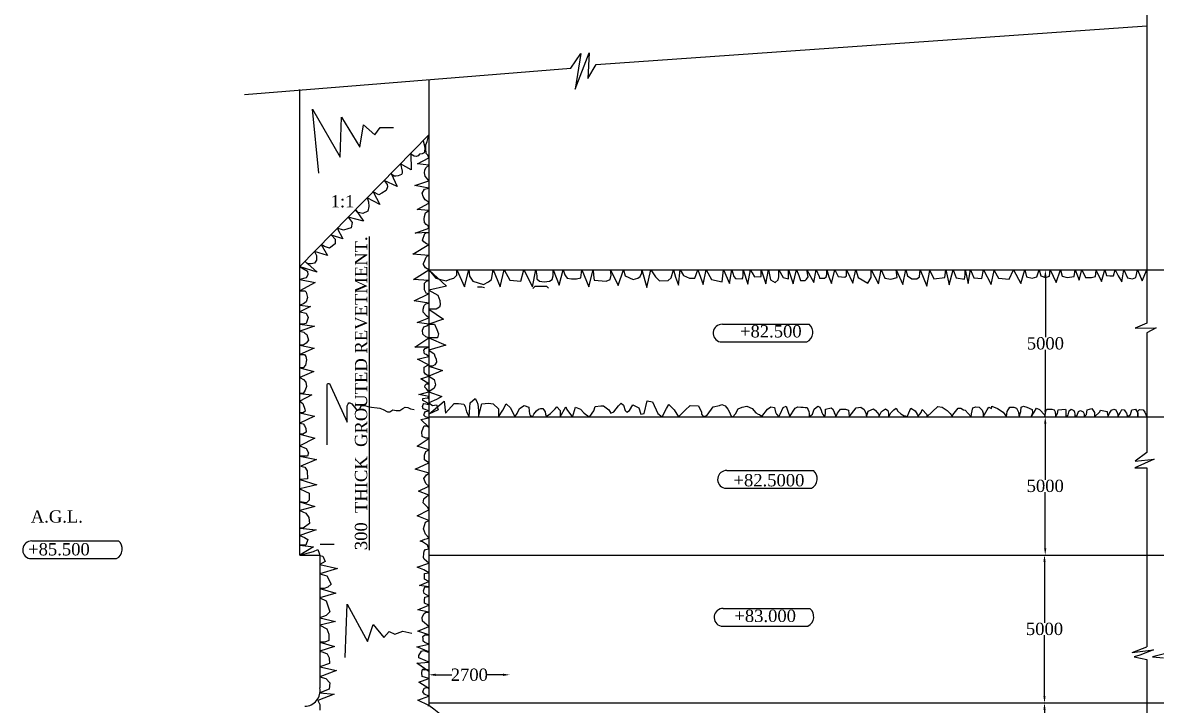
# Model space of a CAD drawing. Header units: millimetres. Extents: x 71701 to 922021, y 11212 to 550189.
# Drawn here: x 185957 to 372996, y 228333 to 341026 of the extents above; entities that cross this region are included whole.
import ezdxf

# ---------------------------------------------------------------- set-up
doc = ezdxf.new("R2010")
doc.units = ezdxf.units.MM
doc.header["$MEASUREMENT"] = 0
doc.header["$PDMODE"] = 66
doc.header["$PDSIZE"] = 170
for name, color, linetype in [('DIM', 5, 'Continuous'), ('DWG. LINE', 1, 'Continuous'), ('HATCH', 2, 'Continuous'), ('TEXT', 7, 'Continuous')]:
    doc.layers.add(name, color=color, linetype=linetype)
doc.styles.get("Standard").update_dxf_attribs({"font": 'TIMES.TTF', "height": 2030})
doc.dimstyles.get("Standard").update_dxf_attribs({"dimtxt": 2030, "dimasz": 1100, "dimexe": 0.18, "dimexo": 0.0625, "dimgap": 0.09, "dimtad": 0, "dimtih": 1, "dimtoh": 1, "dimdec": 1, "dimzin": 0, "dimdsep": 46, "dimtxsty": 'Standard', "dimcen": 0.09, "dimse1": 1, "dimse2": 1, "dimclrd": 5, "dimclre": 5, "dimclrt": 4, "dimadec": 0, "dimazin": 0, "dimtfac": 1, "dimtdec": 1, "dimtofl": 0, "dimtmove": 0, "dimatfit": 3, "dimfxl": 1, "dimtolj": 1, "dimtzin": 0, "dimarcsym": 0})

# ---------------------------------------------------------------- blocks, each defined once
blk = doc.blocks.new('*D11')
at = {"layer": 'Defpoints', "color": 0}
for p in [(354692, 300197), (354692, 275954), (354692, 275954)]:
    blk.add_point(p, dxfattribs=at)
at = {"layer": 'DIM', "color": 5, "lineweight": -2}
for p, q in [((354692, 299097), (354692, 289108)), ((354692, 277054), (354692, 287043))]:
    blk.add_line(p, q, dxfattribs=at)
at = {"layer": 'DIM', "color": 5}
for points in [[(354509, 299097), (354876, 299097), (354692, 300197)], [(354509, 277054), (354876, 277054), (354692, 275954)]]:
    blk.add_solid(points, dxfattribs=at)
at = {"layer": 'DIM', "color": 4, "insert": (354692, 288075), "char_height": 2030, "attachment_point": 5}
blk.add_mtext('\\A1;5000', dxfattribs=at)
blk = doc.blocks.new('*D12')
at = {"layer": 'Defpoints', "color": 0}
for p in [(354692, 275954), (354668, 253141), (354692, 253141)]:
    blk.add_point(p, dxfattribs=at)
at = {"layer": 'DIM', "color": 5, "lineweight": -2}
for p, q in [((354668, 274854), (354668, 265580)), ((354668, 254241), (354668, 263515))]:
    blk.add_line(p, q, dxfattribs=at)
at = {"layer": 'DIM', "color": 5}
for points in [[(354485, 274854), (354851, 274854), (354668, 275954)], [(354485, 254241), (354851, 254241), (354668, 253141)]]:
    blk.add_solid(points, dxfattribs=at)
at = {"layer": 'DIM', "color": 4, "insert": (354668, 264548), "char_height": 2030, "attachment_point": 5}
blk.add_mtext('\\A1;5000', dxfattribs=at)
blk = doc.blocks.new('*D13')
at = {"layer": 'Defpoints', "color": 0}
for p in [(354668, 253141), (354546, 228733), (354668, 228733)]:
    blk.add_point(p, dxfattribs=at)
at = {"layer": 'DIM', "color": 5, "lineweight": -2}
for p, q in [((354546, 252041), (354546, 241970)), ((354546, 229833), (354546, 239905))]:
    blk.add_line(p, q, dxfattribs=at)
at = {"layer": 'DIM', "color": 5}
for points in [[(354363, 252041), (354730, 252041), (354546, 253141)], [(354363, 229833), (354730, 229833), (354546, 228733)]]:
    blk.add_solid(points, dxfattribs=at)
at = {"layer": 'DIM', "color": 4, "insert": (354546, 240937), "char_height": 2030, "attachment_point": 5}
blk.add_mtext('\\A1;5000', dxfattribs=at)
blk = doc.blocks.new('*D14')
at = {"layer": 'Defpoints', "color": 0}
for p in [(354546, 228733), (354546, 199859), (354546, 199859)]:
    blk.add_point(p, dxfattribs=at)
at = {"layer": 'DIM', "color": 5, "lineweight": -2}
for p, q in [((354546, 227633), (354546, 215329)), ((354546, 200959), (354546, 213264))]:
    blk.add_line(p, q, dxfattribs=at)
at = {"layer": 'DIM', "color": 5}
for points in [[(354363, 227633), (354730, 227633), (354546, 228733)], [(354363, 200959), (354730, 200959), (354546, 199859)]]:
    blk.add_solid(points, dxfattribs=at)
at = {"layer": 'DIM', "color": 4, "insert": (354546, 214296), "char_height": 2030, "attachment_point": 5}
blk.add_mtext('\\A1;6000', dxfattribs=at)
blk = doc.blocks.new('*D30')
at = {"layer": 'Defpoints', "color": 0}
for p in [(252971, 233374), (266331, 233374), (266331, 233374)]:
    blk.add_point(p, dxfattribs=at)
at = {"layer": 'DIM', "color": 5, "lineweight": -2}
for p, q in [((254071, 233374), (256739, 233374)), ((265231, 233374), (262563, 233374))]:
    blk.add_line(p, q, dxfattribs=at)
at = {"layer": 'DIM', "color": 5}
for points in [[(254071, 233557), (254071, 233191), (252971, 233374)], [(265231, 233557), (265231, 233191), (266331, 233374)]]:
    blk.add_solid(points, dxfattribs=at)
at = {"layer": 'DIM', "color": 4, "insert": (259651, 233374), "char_height": 2030, "attachment_point": 5}
blk.add_mtext('\\A1;2700', dxfattribs=at)

msp = doc.modelspace()

# ---------------------------------------------------------------- linework, layer by layer
at = {"layer": 'DWG. LINE'}
for p, q in [((371425.46, 429406.94), (371425.46, 291431.28)), ((280550.07, 334104.14), (371425.46, 340524.51)), ((276387.27, 333523.08), (278066.55, 335951.26)), ((277122.74, 330071.07), (279432.23, 336062.97)), ((278066.55, 335951.26), (277122.74, 330071.07)), ((279432.23, 336062.97), (279212.32, 331815.79)), ((222565.05, 329161.51), (276387.27, 333523.08)), ((279212.32, 331815.79), (280550.07, 334104.14)), ((252971.17, 331625.52), (252971.17, 228332.61)), ((231658.87, 253141.4), (231658.87, 329969.46)), ((231658.87, 300789.78), (252971.17, 322484.55)), ((252971.17, 300196.64), (653519.83, 300196.64)), ((371425.46, 291431.28), (369510.65, 290622.03)), ((369510.65, 290622.03), (372947.3, 290671.08)), ((372947.3, 290671.08), (371425.46, 289808.82)), ((371425.46, 289808.82), (371425.46, 270075.4)), ((371425.46, 270075.4), (369503.16, 268631.01)), ((372617.29, 268992.11), (369447.55, 267547.72)), ((369447.55, 267547.72), (371425.46, 267547.72)), ((369503.16, 268631.01), (372617.29, 268992.11)), ((371425.46, 267547.72), (371425.46, 238874.2)), ((235029.75, 254952.62), (237374.53, 254952.62)), ((231658.87, 253141.4), (235008.59, 253141.4)), ((235008.59, 253141.4), (235008.59, 231198.05)), ((252971.17, 253141.4), (562622.42, 253141.4)), ((368984.31, 237075.36), (371425.46, 237972.11)), ((371425.46, 238874.2), (371425.46, 237972.11)), ((368984.31, 237075.36), (372545.61, 237475.1)), ((370272.85, 236622.82), (369337.29, 236348.92)), ((369337.29, 236348.92), (371425.46, 235916.11)), ((372545.61, 237475.1), (370272.85, 236622.82)), ((371425.46, 235916.11), (371425.46, 194013.18)), ((376264.49, 237355.17), (372362.13, 236350.68)), ((372362.13, 236350.68), (374186.15, 236195.92)), ((252971.17, 228733.48), (568673.27, 228733.48))]:
    msp.add_line(p, q, dxfattribs=at)
msp.add_lwpolyline([(252971.17, 275953.96), (653519.83, 275953.96)], dxfattribs=at)
for centre, radius, start, end in [((232447.33, 230776.44), 2595.73, 271.3180916, 9.347861), ((233583.46, 201509.9), 33095.93, 357.1407967, 54.1402468)]:
    msp.add_arc(centre, radius, start, end, dxfattribs=at)
at = {"layer": 'HATCH'}
for p, q in [((234808.44, 316193.33), (233763.42, 326721.49)), ((233763.42, 326721.49), (238335.37, 318847.12)), ((238335.37, 318847.12), (238553.08, 325416.34)), ((238553.08, 325416.34), (241557.51, 320456.8)), ((241557.51, 320456.8), (242167.1, 324154.7)), ((242167.1, 324154.7), (244082.96, 322501.52)), ((244082.96, 322501.52), (244953.81, 323719.66)), ((244953.81, 323719.66), (247130.93, 323719.66)), ((252680.69, 321427.72), (252971.17, 322484.55)), ((252012.24, 321508.42), (252264.2, 320717.25)), ((252284.51, 320159.02), (252172.77, 319539.89)), ((252264.2, 320717.25), (252284.51, 320159.02)), ((252477.52, 320331.56), (252487.68, 320869.49)), ((252538.47, 319438.39), (252477.52, 320331.56)), ((252487.68, 320869.49), (252680.69, 321427.72)), ((250272.1, 319140.43), (249973.83, 319433.43)), ((249973.83, 319433.43), (250027.97, 316742.87)), ((250556.53, 319008.48), (250272.1, 319140.43)), ((250871.44, 318937.44), (250556.53, 319008.48)), ((251186.35, 319038.93), (250871.44, 318937.44)), ((251083.5, 317727.47), (252971.17, 318722.13)), ((251410.89, 319316.6), (251186.35, 319038.93)), ((251888.34, 319357.2), (251410.89, 319316.6)), ((252172.77, 319539.89), (251888.34, 319357.2)), ((252812.75, 319133.9), (252538.47, 319438.39)), ((252971.17, 318722.13), (252812.75, 319133.9)), ((247050.44, 315825.84), (246734.62, 316136.09)), ((246734.62, 316136.09), (247720.47, 314005.24)), ((250027.97, 316742.87), (248314.48, 317744.3)), ((248314.48, 317744.3), (248574.2, 316526.17)), ((248574.2, 316160.78), (248431.99, 315947.64)), ((248574.2, 316526.17), (248574.2, 316160.78)), ((252971.17, 317479.63), (251083.5, 317727.47)), ((252231.42, 316210.92), (252312.69, 316667.65)), ((252343.16, 315662.84), (252231.42, 316210.92)), ((252312.69, 316667.65), (252485.38, 317053.34)), ((252485.38, 317053.34), (252971.17, 317479.63)), ((247720.47, 314005.24), (245592.71, 314973.68)), ((245592.71, 314973.68), (246107.61, 314328.86)), ((246107.61, 314328.86), (246172.56, 313923.28)), ((247253.61, 315673.6), (247050.44, 315825.84)), ((247538.04, 315683.75), (247253.61, 315673.6)), ((247893.59, 315734.49), (247538.04, 315683.75)), ((248431.99, 315947.64), (247893.59, 315734.49)), ((250677.75, 314167.56), (252971.17, 314898.34)), ((252617.44, 315338.05), (252343.16, 315662.84)), ((252971.17, 314898.34), (252617.44, 315338.05)), ((244694.98, 312625.43), (243759.1, 313107.17)), ((243759.1, 313107.17), (244857.35, 311003.12)), ((245230.8, 312868.78), (244694.98, 312625.43)), ((245912.76, 313323.03), (245230.8, 312868.78)), ((246172.56, 313923.28), (245912.76, 313323.03)), ((252971.17, 313707.07), (250677.75, 314167.56)), ((251847.1, 312874.8), (252263.6, 313514.23)), ((252019.8, 312347.02), (251847.1, 312874.8)), ((252263.6, 313514.23), (252971.17, 313707.07)), ((244857.35, 311003.12), (242801.33, 312132.2)), ((242801.33, 312132.2), (242989.25, 311453.33)), ((243054.2, 310674.62), (242908.06, 309895.91)), ((242989.25, 311453.33), (243054.2, 310674.62)), ((251044.66, 310191.33), (252971.17, 311250.86)), ((252375.34, 311768.49), (252019.8, 312347.02)), ((252850.88, 311469.57), (252375.34, 311768.49)), ((252971.17, 311250.86), (252850.88, 311469.57)), ((242193.63, 308241.15), (239654.87, 308929.28)), ((239654.87, 308929.28), (240308.78, 308026.65)), ((241105.74, 309766.13), (240869.04, 310165.24)), ((240869.04, 310165.24), (242193.63, 308241.15)), ((242063.73, 309539), (241105.74, 309766.13)), ((242908.06, 309895.91), (242063.73, 309539)), ((252971.17, 309998.49), (251044.66, 310191.33)), ((252212.96, 308634.17), (252243.43, 309030)), ((252253.59, 308055.64), (252212.96, 308634.17)), ((252243.43, 309030), (252426.2, 309653.4)), ((252426.2, 309653.4), (252791.91, 309886.84)), ((252791.91, 309886.84), (252971.17, 309998.49)), ((238863.67, 306793.69), (237858.79, 307100.96)), ((237858.79, 307100.96), (238795.48, 305327.72)), ((239610.58, 306988.36), (238863.67, 306793.69)), ((240130.17, 307150.6), (239610.58, 306988.36)), ((240308.78, 308026.65), (240130.17, 307150.6)), ((250709.54, 306276.87), (252971.17, 307129.44)), ((252517.71, 307720.7), (252253.59, 308055.64)), ((252843.35, 307468.51), (252517.71, 307720.7)), ((252971.17, 307129.44), (252843.35, 307468.51)), ((238795.48, 305327.72), (236895.74, 305944.2)), ((236895.74, 305944.2), (237494.98, 305290.97)), ((237494.98, 305290.97), (237494.98, 304496.04)), ((252971.17, 306378.37), (250709.54, 306276.87)), ((251928.5, 305146.16), (252334.89, 306205.82)), ((252121.51, 304831.52), (251928.5, 305146.16)), ((252334.89, 306205.82), (252558.37, 306378.37)), ((252558.37, 306378.37), (252971.17, 306378.37)), ((236244.72, 302565.48), (234087.04, 303261.52)), ((234087.04, 303261.52), (234440.98, 302579.1)), ((235757.6, 304074.24), (235228.63, 304423.6)), ((235228.63, 304423.6), (236244.72, 302565.48)), ((236553.22, 303782.22), (235757.6, 304074.24)), ((237494.98, 304496.04), (236553.22, 303782.22)), ((250332.51, 302797.63), (252971.17, 304395.09)), ((252588.8, 304527.03), (252121.51, 304831.52)), ((252971.17, 304395.09), (252588.8, 304527.03)), ((232947.16, 301200.13), (232496.7, 301642.65)), ((232496.7, 301642.65), (234537.19, 299834.63)), ((233547.93, 301232.58), (232947.16, 301200.13)), ((234116.23, 301313.7), (233547.93, 301232.58)), ((234440.98, 301800.39), (234116.23, 301313.7)), ((234440.98, 302579.1), (234440.98, 301800.39)), ((252971.17, 302574.34), (250332.51, 302797.63)), ((252090.07, 301078.23), (252100.23, 301260.92)), ((252100.23, 301260.92), (252282.93, 301742.07)), ((252282.93, 301742.07), (252536.89, 302310.45)), ((252536.89, 302310.45), (252770.53, 302523.59)), ((252770.53, 302523.59), (252971.17, 302574.34)), ((234537.19, 299834.63), (231728.16, 300694.46)), ((231728.16, 300694.46), (232962.19, 299996.86)), ((232994.66, 299412.83), (232734.87, 298877.47)), ((232962.19, 299996.86), (232994.66, 299412.83)), ((250415.41, 298624.34), (252971.17, 300196.64)), ((252404.98, 300540.29), (252090.07, 301078.23)), ((252971.17, 300196.64), (252404.98, 300540.29)), ((252971.17, 300196.64), (254141.68, 298873.84)), ((252971.17, 300196.64), (255878.9, 297537.65)), ((257090.03, 298853.93), (257568.14, 299331.63)), ((257568.14, 299331.63), (257568.14, 300196.64)), ((257568.14, 300196.64), (258843.11, 297440.74)), ((258843.11, 297440.74), (259560.27, 300196.64)), ((259560.27, 300196.64), (259659.88, 299172.4)), ((263325.39, 298634.99), (263604.29, 300196.64)), ((263604.29, 300196.64), (264739.81, 297440.74)), ((264739.81, 297440.74), (265417.13, 300196.64)), ((265417.13, 300196.64), (266345.79, 298512.59)), ((268158.63, 298353.36), (268656.66, 300196.64)), ((268656.66, 300196.64), (270051.15, 297397.96)), ((270051.15, 297397.96), (270608.95, 300196.64)), ((270608.95, 300196.64), (270808.16, 299249.04)), ((273497.53, 299249.04), (273497.53, 300196.64)), ((273497.53, 300196.64), (274473.67, 297676.62)), ((274473.67, 297676.62), (275151, 300196.64)), ((275151, 300196.64), (275429.9, 299408.27)), ((275429.9, 299408.27), (275489.66, 299249.04)), ((278019.66, 298930.57), (278198.95, 300196.64)), ((278198.95, 300196.64), (279368.03, 297398.22)), ((279368.03, 297398.22), (280085.2, 300196.64)), ((280085.2, 300196.64), (280125.04, 299328.92)), ((280125.04, 299328.92), (280244.57, 298512.85)), ((282894.1, 298632.27), (283033.55, 299348.82)), ((283033.55, 299348.82), (282933.94, 300196.64)), ((282933.94, 300196.64), (284228.82, 297637.07)), ((284228.82, 297637.07), (285085.44, 300196.64)), ((285085.44, 300196.64), (285344.42, 299209.49)), ((287854.5, 299129.87), (288113.47, 299746.9)), ((288113.47, 299746.9), (288113.47, 300196.64)), ((288113.47, 300196.64), (288930.38, 297313.84)), ((288930.38, 297313.84), (289613.95, 300196.64)), ((289613.95, 300196.64), (290350.1, 299082.57)), ((292926.62, 298907.45), (293347.28, 300196.64)), ((293347.28, 300196.64), (293662.77, 298995.01)), ((294153.54, 297681.59), (294433.98, 300196.64)), ((294433.98, 300196.64), (294959.8, 299310.23)), ((294959.8, 299310.23), (295958.86, 298854.91)), ((296835.23, 298854.91), (297343.53, 300196.64)), ((297343.53, 300196.64), (298254.95, 297804.18)), ((298254.95, 297804.18), (298710.66, 300196.64)), ((298710.66, 300196.64), (299613.67, 298607.52)), ((301366.41, 298222.25), (301611.8, 300196.64)), ((301611.8, 300196.64), (302593.33, 297959.56)), ((302593.33, 297959.56), (302961.4, 300196.64)), ((302961.4, 300196.64), (303276.9, 299132.88)), ((304766.73, 298887.71), (304836.84, 299343.03)), ((304836.84, 299343.03), (304836.84, 300196.64)), ((304836.84, 300196.64), (305590.51, 297872)), ((305590.51, 297872), (306028.7, 300196.64)), ((306028.7, 300196.64), (306309.14, 299710.79)), ((306309.14, 299710.79), (306694.74, 299062.84)), ((307798.97, 299132.88), (307798.97, 300196.64)), ((307798.97, 300196.64), (308583.35, 297924.73)), ((308583.35, 297924.73), (309004.23, 300196.64)), ((309004.23, 300196.64), (309320.81, 298579.54)), ((310724.78, 299074.63), (310724.78, 300196.64)), ((310724.78, 300196.64), (311440.52, 298964.61)), ((312321.45, 298758.32), (312321.45, 300196.64)), ((312321.45, 300196.64), (313092.25, 297891.91)), ((313092.25, 297891.91), (313629.06, 300196.64)), ((313629.06, 300196.64), (314014.46, 299267.16)), ((314014.46, 299267.16), (314303.51, 298442.01)), ((315528.54, 299088.38), (315349.6, 300196.64)), ((315349.6, 300196.64), (316478.28, 298111.95)), ((316478.28, 298111.95), (316891.21, 300196.64)), ((316891.21, 300196.64), (317352.4, 299101.92)), ((318549.9, 299046.91), (318632.48, 299431.98)), ((318632.48, 299431.98), (318632.48, 300196.64)), ((318632.48, 300196.64), (318976.59, 299088.17)), ((319417.05, 297974.22), (319940.1, 300196.64)), ((319940.1, 300196.64), (320504.44, 299115.68)), ((321853.35, 299239.45), (321853.35, 300196.64)), ((321853.35, 300196.64), (322905.41, 298017.36)), ((322905.41, 298017.36), (323442.22, 300196.64)), ((323442.22, 300196.64), (323800.09, 298980.03)), ((325974.86, 298966.28), (325974.86, 300196.64)), ((325974.86, 300196.64), (327158.59, 297921.09)), ((327158.59, 297921.09), (327612.82, 300196.64)), ((327612.82, 300196.64), (328218.45, 298856.26)), ((330241.81, 298952.52), (330049.11, 300196.64)), ((330049.11, 300196.64), (331199.05, 297810.81)), ((331199.05, 297810.81), (331653.28, 300196.64)), ((331653.28, 300196.64), (331956.09, 299227.32)), ((333938.16, 299062.29), (334034.51, 300196.64)), ((334034.51, 300196.64), (335121.89, 297549.51)), ((335121.89, 297549.51), (335644.94, 300121.23)), ((335644.94, 300121.23), (336264.34, 298718.47)), ((338108.76, 298966.02), (338260.17, 300196.64)), ((338260.17, 300196.64), (338802.35, 297756.39)), ((338802.35, 297756.39), (339476.81, 300196.64)), ((339476.81, 300196.64), (339972.33, 298925.35)), ((341348.76, 298664.06), (341472.64, 299406.69)), ((341472.64, 299406.69), (341472.64, 300196.64)), ((341472.64, 300196.64), (341958.95, 297988.31)), ((341958.95, 297988.31), (342344.36, 300196.64)), ((342344.36, 300196.64), (342894.93, 298923.48)), ((344216.31, 298813.46), (344491.6, 300196.64)), ((344491.6, 300196.64), (345730.39, 297782.02)), ((345730.39, 297782.02), (346253.43, 300106.19)), ((346253.43, 300106.19), (346947.55, 298867.8)), ((348736.92, 298675.26), (349411.37, 300196.64)), ((349411.37, 300196.64), (350636.4, 297946.38)), ((350636.4, 297946.38), (351283.32, 300196.64)), ((351283.32, 300196.64), (351599.9, 299060.33)), ((353292.92, 299087.84), (353650.79, 300196.64)), ((353650.79, 300196.64), (353953.61, 299252.87)), ((355371.34, 299170.35), (355495.22, 300196.64)), ((355495.22, 300196.64), (356493.66, 298111.98)), ((356493.66, 298111.98), (357181.88, 300196.64)), ((357181.88, 300196.64), (357443.4, 299157.17)), ((359452.99, 299143.41), (359604.4, 300196.64)), ((359604.4, 300196.64), (360292.62, 298497.05)), ((360292.62, 298497.05), (360705.55, 300196.64)), ((360705.55, 300196.64), (361290.22, 298949.13)), ((362941.94, 299114.16), (363065.82, 300131.84)), ((363065.82, 300131.84), (363960.5, 298316.52)), ((363960.5, 298316.52), (364483.55, 300196.64)), ((364483.55, 300196.64), (364758.84, 299306.7)), ((364758.84, 299306.7), (365336.94, 299210.43)), ((365956.34, 299251.69), (366231.62, 300196.64)), ((366231.62, 300196.64), (366699.61, 299224.18)), ((367291.48, 298220.25), (367649.35, 300196.64)), ((367649.35, 300196.64), (368260.83, 298909.21)), ((369637.26, 298977.97), (369885.02, 300196.64)), ((369885.02, 300196.64), (370669.59, 298427.87)), ((370669.59, 298427.87), (371425.46, 300196.64)), ((232734.87, 298877.47), (231658.87, 298601.68)), ((231658.87, 298601.68), (234227.2, 298158.74)), ((234227.2, 298158.74), (231658.87, 296763.55)), ((252971.17, 298443.37), (250415.41, 298624.34)), ((252259.92, 298007.15), (252576.45, 298377.94)), ((252259.92, 297756.32), (252259.92, 298007.15)), ((252259.92, 297429.16), (252259.92, 297756.32)), ((252259.92, 296949.32), (252259.92, 297429.16)), ((252576.45, 298377.94), (252971.17, 298443.37)), ((255878.9, 297537.65), (252971.17, 296846.27)), ((254141.68, 298873.84), (255834.99, 298416.04)), ((255834.99, 298416.04), (256512.31, 298674.8)), ((256512.31, 298674.8), (257090.03, 298853.93)), ((259659.88, 299172.4), (260237.6, 298376.24)), ((260237.6, 298376.24), (261990.67, 297818.92)), ((261009.17, 297442.35), (261733.37, 297442.35)), ((261733.37, 297442.35), (262177.23, 297325.65)), ((261990.67, 297818.92), (262787.52, 298217)), ((262787.52, 298217), (263325.39, 298634.99)), ((266345.79, 298512.59), (268158.63, 298353.36)), ((270120.05, 297115.58), (270493.83, 297512.38)), ((270493.83, 297512.38), (271031.14, 297512.38)), ((270808.16, 299249.04), (270808.16, 298731.53)), ((270808.16, 298731.53), (271226.5, 298333.45)), ((271031.14, 297512.38), (271381.55, 297512.38)), ((271226.5, 298333.45), (271983.51, 298253.83)), ((271381.55, 297512.38), (271848.78, 297512.38)), ((271848.78, 297512.38), (272362.73, 297512.38)), ((271983.51, 298253.83), (272879.97, 298353.36)), ((272362.73, 297512.38), (272736.51, 297208.95)), ((272879.97, 298353.36), (273338.16, 298651.92)), ((273338.16, 298651.92), (273497.53, 299249.04)), ((275489.66, 299249.04), (275768.56, 298870.86)), ((275768.56, 298870.86), (276505.65, 298731.53)), ((276505.65, 298731.53), (277342.34, 298711.63)), ((277342.34, 298711.63), (278019.66, 298930.57)), ((280244.57, 298512.85), (282236.7, 298333.71)), ((282236.7, 298333.71), (282894.1, 298632.27)), ((285344.42, 299209.49), (286679.14, 298612.37)), ((286679.14, 298612.37), (287436.15, 298831.31)), ((287436.15, 298831.31), (287854.5, 299129.87)), ((290350.1, 299082.57), (291033.66, 298417.11)), ((291033.66, 298417.11), (292435.86, 298487.16)), ((292435.86, 298487.16), (292926.62, 298907.45)), ((293662.77, 298995.01), (294153.54, 297681.59)), ((295958.86, 298854.91), (296835.23, 298854.91)), ((299613.67, 298607.52), (301366.41, 298222.25)), ((303276.9, 299132.88), (303557.34, 298800.15)), ((303557.34, 298800.15), (304644.03, 298730.1)), ((304644.03, 298730.1), (304766.73, 298887.71)), ((306694.74, 299062.84), (307798.97, 299132.88)), ((309320.81, 298579.54), (310132.91, 298153.21)), ((310132.91, 298153.21), (310614.66, 298565.79)), ((310614.66, 298565.79), (310724.78, 299074.63)), ((311440.52, 298964.61), (312321.45, 298758.32)), ((314303.51, 298442.01), (315074.32, 298442.01)), ((315074.32, 298442.01), (315253.25, 298703.31)), ((315253.25, 298703.31), (315528.54, 299088.38)), ((317352.4, 299101.92), (317421.22, 298868.13)), ((317421.22, 298868.13), (318260.85, 298826.88)), ((318260.85, 298826.88), (318549.9, 299046.91)), ((318976.59, 299088.17), (319417.05, 297974.22)), ((320504.44, 299115.68), (321605.59, 299005.66)), ((321605.59, 299005.66), (321853.35, 299239.45)), ((323800.09, 298980.03), (325396.75, 298017.36)), ((325396.75, 298017.36), (325974.86, 298966.28)), ((328218.45, 298856.26), (329195.72, 298663.72)), ((329195.72, 298663.72), (330241.81, 298952.52)), ((331956.09, 299227.32), (332644.31, 298732.23)), ((332644.31, 298732.23), (333470.17, 298745.98)), ((333470.17, 298745.98), (333938.16, 299062.29)), ((336264.34, 298718.47), (338108.76, 298966.02)), ((339972.33, 298925.35), (341348.76, 298664.06)), ((342894.93, 298923.48), (344216.31, 298813.46)), ((346947.55, 298867.8), (348736.92, 298675.26)), ((351599.9, 299060.33), (352494.59, 298826.54)), ((352494.59, 298826.54), (353292.92, 299087.84)), ((353953.61, 299252.87), (354692.17, 298936.56)), ((354692.17, 298936.56), (355371.34, 299170.35)), ((357443.4, 299157.17), (358296.79, 298978.38)), ((358296.79, 298978.38), (359452.99, 299143.41)), ((361290.22, 298949.13), (362281.25, 298962.88)), ((362281.25, 298962.88), (362941.94, 299114.16)), ((365336.94, 299210.43), (365956.34, 299251.69)), ((366699.61, 299224.18), (367291.48, 298220.25)), ((368260.83, 298909.21), (369045.4, 298716.68)), ((369045.4, 298716.68), (369637.26, 298977.97)), ((231658.87, 296763.55), (232537.56, 296763.55)), ((232537.56, 296763.55), (232716.17, 296549.01)), ((232716.17, 296549.01), (232927.25, 295656.74)), ((232927.25, 295656.74), (232716.17, 294959.14)), ((250568.1, 295128.1), (252925.73, 296251.36)), ((252510.96, 296371.32), (252259.92, 296949.32)), ((252925.73, 296251.36), (252510.96, 296371.32)), ((252971.17, 296846.27), (254441.14, 296029.3)), ((254441.14, 296029.3), (254780.34, 295161.69)), ((232294, 294618.46), (231658.87, 294391.33)), ((231658.87, 294391.33), (233446.84, 294196.65)), ((233446.84, 294196.65), (231658.87, 293271.94)), ((232716.17, 294959.14), (232294, 294618.46)), ((252971.17, 294707.61), (250568.1, 295128.1)), ((252030.38, 293726.12), (252215.93, 294358.64)), ((252030.38, 293224.46), (252030.38, 293726.12)), ((252215.93, 294358.64), (252499.72, 294598.56)), ((252499.72, 294598.56), (252971.17, 294707.61)), ((254169.78, 293724.72), (252971.17, 293724.72)), ((252971.17, 293724.72), (255377.38, 292069.83)), ((254739.64, 294036.52), (254169.78, 293724.72)), ((254861.75, 294429.65), (254739.64, 294036.52)), ((254780.34, 295161.69), (254861.75, 294429.65)), ((231658.87, 293271.94), (232732.16, 293087.9)), ((232732.16, 293087.9), (233073.14, 292341.64)), ((233073.14, 292341.64), (232748.4, 291368.25)), ((251048.03, 291523.2), (252971.17, 292286.59)), ((252608.87, 292657.38), (252030.38, 293224.46)), ((252971.17, 292286.59), (252608.87, 292657.38)), ((255377.38, 292069.83), (252971.17, 291238.61)), ((232163.86, 291238.47), (231658.87, 291238.47)), ((231658.87, 291238.47), (234096.08, 290897.78)), ((234096.08, 290897.78), (231658.87, 290086.62)), ((231658.87, 290086.62), (232326.23, 289924.39)), ((232748.4, 291368.25), (232163.86, 291238.47)), ((232326.23, 289924.39), (232537.31, 289778.38)), ((252971.17, 291238.61), (251048.03, 291523.2)), ((251909.84, 290252.07), (252139.05, 290808.25)), ((251975.33, 289619.55), (251909.84, 290252.07)), ((252139.05, 290808.25), (252662.97, 291004.55)), ((252662.97, 291004.55), (252971.17, 291238.61)), ((252971.17, 291238.61), (253886.81, 291238.61)), ((253886.81, 291238.61), (254302.78, 290372.74)), ((254302.78, 290372.74), (254580.1, 289645.42)), ((232747.66, 288134.09), (232228.07, 287760.96)), ((232537.31, 289778.38), (232862.06, 289551.26)), ((233104.88, 288588.33), (232747.66, 288134.09)), ((232862.06, 289551.26), (233104.88, 288588.33)), ((250686, 287443.09), (252971.17, 289022)), ((252466.5, 289172.42), (251975.33, 289619.55)), ((252971.17, 289022), (252466.5, 289172.42)), ((254372.11, 289022), (252971.17, 289022)), ((252971.17, 289022), (255793.35, 287809.79)), ((254580.1, 289645.42), (254372.11, 289022)), ((232228.07, 287760.96), (231658.87, 287760.96)), ((231658.87, 287760.96), (234062.87, 287306.71)), ((234062.87, 287306.71), (231658.87, 286261.33)), ((231658.87, 286261.33), (232454.04, 286261.33)), ((232454.04, 286261.33), (232681.36, 285936.87)), ((252971.17, 287454), (250686, 287443.09)), ((252159.52, 286974.16), (252355.99, 287257.7)), ((252235.92, 286341.64), (252159.52, 286974.16)), ((252530.63, 286265.3), (252235.92, 286341.64)), ((252355.99, 287257.7), (252971.17, 287454)), ((252971.17, 285938.13), (252530.63, 286265.3)), ((255793.35, 287809.79), (252971.17, 286943.92)), ((252971.17, 286943.92), (253869.96, 286362.86)), ((253869.96, 286362.86), (253938.08, 285971.49)), ((232632.65, 284493.01), (232242.96, 284071.21)), ((232795.02, 285385.28), (232632.65, 284493.01)), ((232681.36, 285936.87), (232795.02, 285385.28)), ((251089.85, 285458.29), (252971.17, 285938.13)), ((252925.34, 284515.5), (251089.85, 285458.29)), ((252172.21, 284166.53), (252925.34, 284515.5)), ((253563.4, 284337.92), (252971.17, 284337.92)), ((252971.17, 284337.92), (255249.47, 283606.23)), ((253972.14, 284525.1), (253563.4, 284337.92)), ((253938.08, 285971.49), (254159.48, 285478.01)), ((254210.58, 284984.54), (253972.14, 284525.1)), ((254159.48, 285478.01), (254210.58, 284984.54)), ((232242.96, 284071.21), (231658.87, 284071.21)), ((231658.87, 284071.21), (234012.84, 283416.71)), ((234012.84, 283416.71), (231658.87, 282475.76)), ((231658.87, 282475.76), (232308.92, 282097.51)), ((251648.29, 282236.25), (252971.17, 282687.35)), ((252204.95, 283337.71), (252172.21, 284166.53)), ((252435.92, 283022.07), (252204.95, 283337.71)), ((252971.17, 282687.35), (252435.92, 283022.07)), ((255249.47, 283606.23), (252971.17, 282687.35)), ((252971.17, 282687.35), (253853.18, 282135.77)), ((232308.92, 282097.51), (232698.61, 281675.71)), ((232779.79, 280978.11), (232552.47, 280377.86)), ((232698.61, 281675.71), (232779.79, 280978.11)), ((236196.85, 281295.74), (236226.28, 281384.07)), ((236196.85, 271348), (236196.85, 281295.74)), ((236226.28, 281384.07), (236333.22, 281462.8)), ((236333.22, 281462.8), (236569.63, 281445.93)), ((236569.63, 281445.93), (236789.15, 280956.65)), ((236789.15, 280956.65), (239509.51, 275091.47)), ((252971.17, 281405.27), (251648.29, 282236.25)), ((252328.77, 280866.27), (252369.74, 281159.65)), ((252574.6, 280593.36), (252328.77, 280866.27)), ((252369.74, 281159.65), (252608.74, 281384.8)), ((252792.58, 280322.01), (252574.6, 280593.36)), ((252608.74, 281384.8), (252779.46, 281405.27)), ((252779.46, 281405.27), (252971.17, 281405.27)), ((253853.18, 280706.4), (252971.17, 280076.8)), ((253853.18, 282135.77), (254057.56, 281216.89)), ((254057.56, 281216.89), (253853.18, 280706.4)), ((232243.97, 279826.27), (231658.87, 279826.27)), ((231658.87, 279826.27), (233672.84, 279566.7)), ((233672.84, 279566.7), (231658.87, 278557.04)), ((232552.47, 280377.86), (232243.97, 279826.27)), ((251318.13, 279641.98), (252971.17, 280071.82)), ((252971.17, 279307.66), (251318.13, 279641.98)), ((251966.85, 278636.59), (252001, 279007.46)), ((252001, 279007.46), (252677.04, 279075.69)), ((252677.04, 279075.69), (252834.1, 279048.4)), ((252971.17, 280071.82), (252792.58, 280322.01)), ((252834.1, 279048.4), (252971.17, 279307.66)), ((252971.17, 280076.8), (255096.44, 279328.08)), ((254210.83, 278800.58), (252971.17, 278273.07)), ((255096.44, 279328.08), (254210.83, 278800.58)), ((231658.87, 278557.04), (232194.64, 278147.77)), ((232194.64, 278147.77), (232503.14, 277223.05)), ((232568.09, 276882.36), (232210.88, 276639.01)), ((232503.14, 277223.05), (232568.09, 276882.36)), ((239509.51, 277763.95), (239682.08, 278108.79)), ((239509.51, 275091.47), (239509.51, 277763.95)), ((239682.08, 278108.79), (239768.36, 278295.58)), ((239768.36, 278295.58), (239940.93, 278266.84)), ((239940.93, 278266.84), (240286.06, 278094.42)), ((240286.06, 278094.42), (240688.72, 277562.8)), ((240688.72, 277562.8), (241105.76, 277045.54)), ((241105.76, 277045.54), (241623.46, 277160.49)), ((241623.46, 277361.64), (241724.13, 277663.38)), ((241623.46, 277160.49), (241623.46, 277361.64)), ((241724.13, 277663.38), (241853.56, 277850.16)), ((241853.56, 277850.16), (242400.02, 277850.16)), ((242400.02, 277850.16), (243075.91, 277620.27)), ((243075.91, 277620.27), (244909.03, 277386.08)), ((244909.03, 277386.08), (245455.5, 277184.93)), ((245455.5, 277184.93), (246145.77, 276782.62)), ((246519.66, 276782.62), (246864.8, 276998.14)), ((246864.8, 276998.14), (247008.61, 277113.09)), ((247008.61, 277113.09), (247569.45, 276983.77)), ((247569.45, 276983.77), (248202.2, 277012.51)), ((248202.2, 277012.51), (248676.76, 277357.35)), ((248676.76, 277357.35), (249079.42, 277558.5)), ((249079.42, 277558.5), (249496.45, 277472.29)), ((249496.45, 277472.29), (249956.64, 277256.77)), ((249956.64, 277256.77), (250575, 277184.93)), ((251925.88, 277640.46), (252014.65, 278008.9)), ((252035.14, 277272.03), (251925.88, 277640.46)), ((252328.77, 278472.85), (251966.85, 278636.59)), ((252014.65, 278008.9), (252158.06, 278152.18)), ((252971.17, 276974.06), (252035.14, 277272.03)), ((252158.06, 278152.18), (252465.35, 278118.06)), ((252273.4, 276552.63), (252409.86, 276837.72)), ((252799.95, 278240.87), (252328.77, 278472.85)), ((252409.86, 276837.72), (252971.17, 276974.06)), ((252465.35, 278118.06), (252711.18, 278070.3)), ((252711.18, 278070.3), (252971.17, 278002.07)), ((252971.17, 278002.07), (252799.95, 278240.87)), ((252971.17, 276376.48), (255471.07, 278537.54)), ((252971.17, 278273.07), (253580.64, 277839.87)), ((254534.37, 277125.19), (252971.17, 276376.48)), ((253580.64, 277839.87), (254210.78, 277924.96)), ((254210.78, 277924.96), (254534.37, 277125.19)), ((255471.07, 278537.54), (255712.93, 276551.64)), ((329213.65, 276629.53), (329690.43, 277105.82)), ((329690.43, 277105.82), (330052.77, 277410.65)), ((330052.77, 277410.65), (330357.91, 276915.31)), ((330357.91, 276915.31), (330834.68, 276458.06)), ((332188.72, 276610.48), (332493.86, 277372.55)), ((332493.86, 277372.55), (333218.56, 276972.46)), ((333218.56, 276972.46), (333542.77, 276381.86)), ((334172.11, 276667.63), (334381.89, 277182.03)), ((334381.89, 277182.03), (335125.66, 276324.7)), ((335125.66, 275953.96), (336948.57, 277662.5)), ((336948.57, 277662.5), (337635.13, 277529.14)), ((337635.13, 277529.14), (338474.25, 277014.74)), ((338474.25, 277014.74), (338989.17, 276481.29)), ((339408.73, 276271.72), (340286, 277414.82)), ((340286, 277414.82), (340762.77, 277395.77)), ((340762.77, 277395.77), (341201.4, 277110)), ((341201.4, 277110), (341468.4, 277033.79)), ((341468.4, 277033.79), (341926.1, 276519.39)), ((342517.3, 276443.19), (342708.01, 277433.88)), ((342708.01, 277433.88), (343203.86, 277624.39)), ((343203.86, 277624.39), (343756.92, 277567.24)), ((343756.92, 277567.24), (344252.77, 277071.89)), ((344252.77, 277071.89), (344405.33, 276538.44)), ((344443.48, 275953.96), (345091.89, 277090.94)), ((345091.89, 277090.94), (345339.81, 277529.14)), ((345339.81, 277529.14), (345778.44, 277319.57)), ((345778.44, 277319.57), (345868.69, 277720.52)), ((345868.69, 277720.52), (346803.17, 277320.44)), ((346803.17, 277320.44), (347737.64, 276710.78)), ((348271.63, 275953.96), (348366.99, 276863.2)), ((348366.99, 276863.2), (348824.69, 277549.06)), ((348824.69, 277549.06), (349473.11, 277549.06)), ((349473.11, 277549.06), (349930.81, 277396.65)), ((349930.81, 277396.65), (350274.09, 276748.88)), ((350350.37, 275953.96), (350617.36, 276825.09)), ((350617.36, 276825.09), (350674.58, 277568.11)), ((350674.58, 277568.11), (351094.14, 277720.52)), ((351094.14, 277720.52), (351647.2, 277568.11)), ((351647.2, 277568.11), (352505.39, 277187.08)), ((352505.39, 277187.08), (352581.68, 276634.57)), ((352829.6, 276748.88), (353249.16, 277415.7)), ((353249.16, 277415.7), (353706.87, 277148.97)), ((353706.87, 277148.97), (354584.13, 276234.49)), ((354584.13, 275953.96), (354754.28, 277063.82)), ((354754.28, 277063.82), (355006.06, 277249.16)), ((355006.06, 277249.16), (355748.16, 277222.68)), ((355748.16, 277222.68), (356132.46, 277116.78)), ((356132.46, 277116.78), (356331.24, 276759.34)), ((356689.04, 276481.33), (356781.8, 277103.54)), ((356781.8, 277103.54), (358014.21, 277235.92)), ((358014.21, 277235.92), (358080.47, 277037.35)), ((358080.47, 277037.35), (358080.47, 276256.28)), ((358438.27, 276269.52), (358610.54, 276971.15)), ((358610.54, 276971.15), (358928.58, 277196.21)), ((358928.58, 277196.21), (359365.89, 276997.63)), ((359365.89, 276997.63), (359511.66, 276706.39)), ((359909.22, 276256.28), (360174.25, 276852.01)), ((360174.25, 276852.01), (360465.79, 277010.87)), ((360465.79, 277010.87), (360916.35, 276785.82)), ((361486.18, 276362.19), (361578.94, 277116.78)), ((361578.94, 277116.78), (362374.04, 277328.59)), ((362374.04, 277328.59), (362798.1, 276679.91)), ((363679.61, 276798), (363798.87, 277036.29)), ((363798.87, 277036.29), (364859.01, 276850.95)), ((364859.01, 276850.95), (364885.51, 276652.38)), ((365283.07, 276572.95), (365587.86, 277036.29)), ((365587.86, 277036.29), (365972.16, 277208.39)), ((365972.16, 277208.39), (366303.45, 277089.25)), ((366303.45, 277089.25), (366303.45, 277089.25)), ((366303.45, 277089.25), (366594.99, 276506.76)), ((367019.05, 276639.14), (367284.08, 277155.44)), ((367284.08, 277155.44), (367694.89, 277089.25)), ((367694.89, 277089.25), (367893.66, 276798)), ((368755.03, 276347.89), (368953.81, 277102.48)), ((368953.81, 277102.48), (369576.64, 277208.39)), ((369576.64, 277208.39), (369921.18, 276546.47)), ((369921.18, 275953.96), (369955.64, 276903.35)), ((369955.64, 276903.35), (370207.43, 277141.65)), ((370207.43, 277141.65), (370843.51, 277115.17)), ((370843.51, 277115.17), (371082.04, 276718.02)), ((232210.88, 276639.01), (231658.87, 276639.01)), ((231658.87, 276639.01), (234078.23, 276082.73)), ((234078.23, 276082.73), (231658.87, 274930.89)), ((246145.77, 276782.62), (246519.66, 276782.62)), ((251665.52, 275536.25), (252971.17, 275784.14)), ((252971.17, 274278.86), (251665.52, 275536.25)), ((252149.34, 276230.36), (252273.4, 276552.63)), ((252422.27, 275957.67), (252149.34, 276230.36)), ((252971.17, 275784.14), (252422.27, 275957.67)), ((328889.44, 275953.96), (329213.65, 276629.53)), ((330834.68, 276458.06), (331387.74, 276134.18)), ((331387.74, 276134.18), (331578.45, 276096.08)), ((331578.45, 276096.08), (331578.45, 276096.08)), ((331578.45, 276096.08), (331883.59, 275953.96)), ((331883.59, 275953.96), (332188.72, 276610.48)), ((333542.77, 276381.86), (333580.91, 276248.49)), ((333580.91, 276248.49), (333676.26, 276057.98)), ((333676.26, 276057.98), (334172.11, 276667.63)), ((333676.26, 276057.98), (333676.26, 276057.98)), ((335125.66, 276324.7), (335125.66, 275953.96)), ((338989.17, 276481.29), (339141.74, 276271.72)), ((339141.74, 276271.72), (339256.16, 276081.2)), ((339256.16, 276081.2), (339332.59, 275953.96)), ((339332.59, 275953.96), (339408.73, 276271.72)), ((341926.1, 276519.39), (342421.95, 275953.96)), ((342421.95, 275953.96), (342517.3, 276443.19)), ((344405.33, 276538.44), (344443.48, 276271.72)), ((344443.48, 276271.72), (344443.48, 275953.96)), ((347737.64, 276710.78), (348271.63, 275953.96)), ((350274.09, 276748.88), (350312.23, 276158.28)), ((350312.23, 276158.28), (350350.37, 275953.96)), ((352333.76, 275953.96), (352829.6, 276748.88)), ((352581.68, 276634.57), (352333.76, 275953.96)), ((354584.13, 276234.49), (354584.13, 275953.96)), ((356331.24, 276759.34), (356357.74, 276203.33)), ((356357.74, 275953.96), (356689.04, 276481.33)), ((356357.74, 276203.33), (356357.74, 275953.96)), ((358080.47, 275953.96), (358438.27, 276269.52)), ((358080.47, 276256.28), (358080.47, 275953.96)), ((359511.66, 276706.39), (359551.42, 276375.43)), ((359551.42, 276375.43), (359551.42, 275953.96)), ((359551.42, 275953.96), (359909.22, 276256.28)), ((360916.35, 276785.82), (361022.36, 276587.24)), ((361022.36, 276587.24), (361088.62, 276348.95)), ((361088.62, 275953.96), (361486.18, 276362.19)), ((361088.62, 276348.95), (361088.62, 275953.96)), ((362798.1, 276679.91), (362811.35, 276110.66)), ((362811.35, 275953.96), (363679.61, 276798)), ((362811.35, 276110.66), (362811.35, 275953.96)), ((364885.51, 276652.38), (365018.03, 276096.37)), ((365018.03, 275953.96), (365283.07, 276572.95)), ((365018.03, 276096.37), (365018.03, 275953.96)), ((366594.99, 276506.76), (366661.25, 276241.99)), ((366661.25, 275953.96), (367019.05, 276639.14)), ((366661.25, 276241.99), (366661.25, 275953.96)), ((367893.66, 276798), (368052.69, 276572.95)), ((368052.69, 276572.95), (368224.96, 275953.96)), ((368224.96, 275953.96), (368755.03, 276347.89)), ((369921.18, 276546.47), (369921.18, 275953.96)), ((371082.04, 276718.02), (371425.46, 275953.96)), ((231658.87, 274930.89), (232210.95, 274784.88)), ((232178.48, 273097.67), (231658.87, 273097.67)), ((231658.87, 273097.67), (234143.24, 272409.3)), ((232746.78, 273438.36), (232178.48, 273097.67)), ((232210.95, 274784.88), (232438.28, 274541.53)), ((232438.28, 274541.53), (232681.83, 274038.61)), ((232681.83, 274038.61), (232746.78, 273438.36)), ((251809.22, 273475.1), (252021.61, 274076.34)), ((251844.62, 272732.4), (251809.22, 273475.1)), ((252021.61, 274076.34), (252198.6, 274447.7)), ((252198.6, 274447.7), (252552.57, 274483.06)), ((252552.57, 274483.06), (252771.26, 274440)), ((252771.26, 274440), (252971.17, 274278.86)), ((234143.24, 272409.3), (231658.87, 271176.34)), ((251029.2, 271134.44), (253048.14, 272414.09)), ((252481.78, 272414.09), (251844.62, 272732.4)), ((253048.14, 272414.09), (252481.78, 272414.09)), ((231658.87, 271176.34), (232730.61, 270705.87)), ((232925.45, 269440.46), (231658.87, 269440.46)), ((231658.87, 269440.46), (234452.53, 268915.26)), ((232730.61, 270705.87), (233087.83, 269992.05)), ((233087.83, 269992.05), (232925.45, 269440.46)), ((252971.17, 270497.83), (251029.2, 271134.44)), ((252232.72, 269613.65), (252480.5, 270214.89)), ((252250.42, 268853.26), (252232.72, 269613.65)), ((252480.5, 270214.89), (252971.17, 270497.83)), ((234452.53, 268915.26), (231838.35, 267812.09)), ((231838.35, 267812.09), (232504.07, 267649.86)), ((232504.07, 267649.86), (232877.52, 267065.82)), ((250692.03, 267342.1), (252971.17, 268375.81)), ((252971.17, 268375.81), (252250.42, 268853.26)), ((232958.71, 265703.08), (231658.87, 265589.52)), ((232877.52, 267065.82), (232958.71, 265703.08)), ((253045.97, 266670.12), (250692.03, 267342.1)), ((252161.03, 265768.27), (252568.11, 266369.5)), ((252461.91, 264937.14), (252161.03, 265768.27)), ((252568.11, 266369.5), (253045.97, 266670.12)), ((231658.87, 265589.52), (234485.13, 264757.32)), ((234485.13, 264757.32), (231658.87, 264059.72)), ((231658.87, 264059.72), (232617.86, 263654.14)), ((251240.48, 263690.4), (252971.17, 264495.05)), ((252971.17, 264495.05), (252461.91, 264937.14)), ((232780.23, 261739.82), (231658.87, 261902.05)), ((231658.87, 261902.05), (234144.15, 261139.56)), ((232617.86, 263654.14), (233218.63, 263329.68)), ((233218.63, 262226.51), (232780.23, 261739.82)), ((233218.63, 263329.68), (233218.63, 262226.51)), ((252971.17, 263000.75), (251240.48, 263690.4)), ((252036.93, 261780.58), (252160.82, 262399.51)), ((252160.82, 262399.51), (252585.59, 262806.23)), ((252585.59, 262806.23), (252971.17, 263000.75)), ((234144.15, 261139.56), (231658.87, 260499.31)), ((231658.87, 260499.31), (232699.81, 260028.84)), ((232699.81, 260028.84), (233170.68, 259331.24)), ((251063.52, 259619.79), (252971.17, 260592.39)), ((252444, 261356.18), (252036.93, 261780.58)), ((252780.14, 260967.07), (252444, 261356.18)), ((252971.17, 260592.39), (252780.14, 260967.07)), ((233300.58, 258374.08), (232228.93, 257595.37)), ((233170.68, 259331.24), (233300.58, 258374.08)), ((252971.17, 258838.25), (251063.52, 259619.79)), ((252072.97, 257476.62), (252444.64, 258555.31)), ((252444.64, 258555.31), (252971.17, 258838.25)), ((232228.93, 257595.37), (231658.87, 257595.37)), ((231658.87, 257595.37), (234356.48, 257295.22)), ((234356.48, 257295.22), (231658.87, 256370.51)), ((231658.87, 256370.51), (232472.98, 256046.04)), ((252444.64, 256574.76), (252072.97, 257476.62)), ((252971.17, 255985.98), (252444.64, 256574.76)), ((232667.82, 254748.19), (231658.87, 254748.19)), ((231658.87, 254748.19), (233967.02, 254484.2)), ((233967.02, 254484.2), (231658.87, 253141.4)), ((232472.98, 256046.04), (233008.8, 255721.58)), ((233008.8, 255721.58), (232667.82, 254748.19)), ((251560.52, 255455.47), (252321.57, 255756.09)), ((251914.5, 255314.01), (251560.52, 255455.47)), ((252728.64, 254765.82), (251914.5, 255314.01)), ((252321.57, 255756.09), (252728.64, 255862.19)), ((252728.64, 255862.19), (252971.17, 255985.98)), ((252971.17, 254177.01), (252728.64, 254765.82)), ((231658.87, 253141.4), (233967.02, 253705.49)), ((233967.02, 253705.49), (234681.45, 254046.17)), ((234681.45, 254046.17), (234892.54, 253445.92)), ((234892.54, 253445.92), (235008.59, 253056.56)), ((235008.59, 253056.56), (235495.41, 252937.81)), ((235495.41, 252937.81), (235868.87, 252077.99)), ((252109.15, 252744.64), (252162.25, 253381.25)), ((252215.34, 252461.71), (252109.15, 252744.64)), ((252162.25, 253381.25), (252215.34, 253805.65)), ((252215.34, 253805.65), (252445.43, 254070.9)), ((252445.43, 254070.9), (252971.17, 254177.01)), ((235868.87, 252077.99), (235008.59, 251575.07)), ((235008.59, 251575.07), (237898.51, 250942.37)), ((237898.51, 250942.37), (235008.59, 250030.93)), ((251029.52, 251153.12), (252971.17, 251789.73)), ((252126.85, 250711.04), (251029.52, 251153.12)), ((252971.17, 250212), (252126.85, 250711.04)), ((252971.17, 251789.73), (252215.34, 252461.71)), ((235008.59, 250030.93), (236161.33, 249690.25)), ((236161.33, 249690.25), (236843.29, 248311.28)), ((251453.48, 248138.53), (252971.17, 248797.32)), ((252232.92, 249593.08), (252250.62, 250070.53)), ((252250.62, 249150.99), (252232.92, 249593.08)), ((252250.62, 250070.53), (252971.17, 250212)), ((252971.17, 248797.32), (252250.62, 249150.99)), ((235722.93, 247646.13), (235008.59, 247646.13)), ((235008.59, 247646.13), (237607.1, 246846.1)), ((236291.23, 247824.59), (235722.93, 247646.13)), ((236843.29, 248311.28), (236291.23, 247824.59)), ((252971.17, 247873.28), (251453.48, 248138.53)), ((252072.94, 247218.99), (252285.32, 247873.28)), ((252196.83, 246812.27), (252072.94, 247218.99)), ((252285.32, 247873.28), (252971.17, 247873.28)), ((237607.1, 246846.1), (235008.59, 246083.62)), ((235008.59, 246083.62), (236032.29, 245560.54)), ((236032.29, 245560.54), (236616.83, 243775.99)), ((239159.27, 236207.11), (239484.56, 245047.51)), ((239484.56, 245047.51), (242867.64, 238872.23)), ((252971.17, 246334.82), (252196.83, 246812.27)), ((252232.23, 245680.53), (252320.72, 246211.03)), ((252232.23, 245203.07), (252232.23, 245680.53)), ((252971.17, 244879.12), (252232.23, 245203.07)), ((252320.72, 246211.03), (252971.17, 246334.82)), ((236016.06, 243175.74), (235008.59, 242802.6)), ((236616.83, 243775.99), (236016.06, 243175.74)), ((251133.82, 244097.17), (252971.17, 244879.12)), ((252971.17, 243725.82), (251133.82, 244097.17)), ((251859.47, 242806.28), (252160.35, 243442.88)), ((252160.35, 243442.88), (252461.23, 243725.82)), ((252461.23, 243725.82), (252971.17, 243725.82)), ((235008.59, 242802.6), (237591.06, 242153.68)), ((237591.06, 242153.68), (235008.59, 241547.15)), ((235008.59, 241547.15), (236146.83, 240946.89)), ((242867.64, 238872.23), (243778.47, 241667.36)), ((243778.47, 241667.36), (245535.06, 239522.26)), ((251169.77, 240555.74), (252971.17, 241351.5)), ((251912.57, 242205.04), (251859.47, 242806.28)), ((252971.17, 241351.5), (251912.57, 242205.04)), ((236146.83, 240946.89), (236455.34, 240054.62)), ((236455.34, 240054.62), (236471.58, 239048.78)), ((245535.06, 239522.26), (246445.89, 240497.3)), ((246445.89, 240497.3), (247356.72, 240107.29)), ((247356.72, 240107.29), (248657.9, 240562.31)), ((248657.9, 240562.31), (250154.27, 240237.29)), ((252971.17, 239967.17), (251169.77, 240555.74)), ((251983.79, 239719.6), (252284.67, 239967.17)), ((252036.88, 239330.56), (251983.79, 239719.6)), ((252284.67, 239967.17), (252971.17, 239967.17)), ((235805.85, 238772.99), (235008.59, 238772.99)), ((235008.59, 238772.99), (237430.28, 238035.52)), ((237430.28, 238035.52), (235008.59, 237273.03)), ((236471.58, 239048.78), (235805.85, 238772.99)), ((251010.35, 237968.93), (252971.17, 238446.38)), ((252971.17, 237190.85), (251010.35, 237968.93)), ((252054.58, 238923.84), (252036.88, 239330.56)), ((252320.06, 238729.32), (252054.58, 238923.84)), ((252971.17, 238446.38), (252320.06, 238729.32)), ((235008.59, 237273.03), (235535.78, 237119.91)), ((235535.78, 237119.91), (236168.8, 236832.42)), ((236168.8, 236832.42), (236523.67, 236199.96)), ((236523.67, 236199.96), (236562.04, 235222.5)), ((251294.19, 236583.96), (251771.4, 237296.95)), ((251294.19, 236177.24), (251294.19, 236583.96)), ((252338.42, 235752.84), (251294.19, 236177.24)), ((251771.4, 237296.95), (252125.38, 237403.06)), ((252125.38, 237403.06), (252674.04, 237190.85)), ((252971.17, 235452.22), (252338.42, 235752.84)), ((252674.04, 237190.85), (252971.17, 237190.85)), ((236562.04, 235222.5), (235008.59, 234685.86)), ((235008.59, 234685.86), (237732.16, 234101.31)), ((237732.16, 234101.31), (235008.59, 233044.09)), ((251011.01, 235275.38), (252971.17, 235452.22)), ((252971.17, 233943.57), (251011.01, 235275.38)), ((251826.81, 233696), (251844.51, 234102.72)), ((251844.51, 234102.72), (252003.8, 234332.6)), ((252003.8, 234332.6), (252212.59, 234187.92)), ((252212.59, 234187.92), (252463.96, 234226.5)), ((252463.96, 234226.5), (252694.05, 234226.5)), ((252694.05, 234226.5), (252971.17, 233943.57)), ((235008.59, 233044.09), (235998.73, 232762.54)), ((235998.73, 232762.54), (236622.15, 232043.82)), ((236622.15, 232043.82), (236497.47, 231028.04)), ((251313.54, 232175.22), (252971.17, 232741.09)), ((252971.17, 231103.54), (251313.54, 232175.22)), ((251879.9, 233112.44), (251826.81, 233696)), ((252971.17, 232741.09), (251879.9, 233112.44)), ((237360.65, 230161.02), (234632.03, 229119.52)), ((236497.47, 231028.04), (235012.02, 230376.22)), ((235012.02, 230376.22), (237360.65, 230161.02)), ((251979.6, 230573.3), (252224.48, 231164.59)), ((252265.3, 230165.51), (251979.6, 230573.3)), ((252224.48, 231164.59), (252419.21, 231222.74)), ((252971.17, 229859.66), (252265.3, 230165.51)), ((252419.21, 231222.74), (252541.23, 231271.5)), ((252541.23, 231271.5), (252614.44, 231271.5)), ((252614.44, 231271.5), (252820.51, 231233.58)), ((252820.51, 231233.58), (252885.59, 231149.59)), ((252885.59, 231149.59), (252971.17, 231103.54)), ((234632.03, 229119.52), (234632.03, 229119.52)), ((234632.03, 229119.52), (234975.08, 228493.87)), ((234975.08, 228493.87), (234975.08, 227539.03)), ((251163.31, 229166.42), (252971.17, 229859.66)), ((252971.17, 228332.61), (251163.31, 229166.42)), ((252810.52, 228289.66), (252971.17, 228332.61))]:
    msp.add_line(p, q, dxfattribs=at)
for points in [[(255712.93, 276551.64), (257123.4, 278168.58), (257863.32, 278145.48), (258765.1, 278076.18), (258973.21, 277683.5), (259204.43, 276782.63), (259204.43, 276782.63), (259597.51, 275953.96), (259805.62, 278260.98), (260591.78, 279000.15), (260869.25, 278468.87), (261054.23, 278076.18), (261146.72, 276990.52), (261169.85, 276158.95), (261169.85, 275953.96), (261701.66, 278122.38), (262811.54, 278191.68), (263574.59, 278122.38), (264476.37, 277290.81), (264476.37, 275953.96), (265193.17, 277059.82), (265724.98, 278099.28), (266441.78, 277452.51), (267179.4, 275953.96), (267536.34, 276494.66), (267941.94, 277321.26), (268720.71, 277807.5), (269450.81, 277564.38), (269548.15, 276916.06), (269596.83, 276478.45), (269694.17, 276219.12), (270083.56, 275953.96), (270278.25, 276413.61), (270732.53, 276964.69), (271089.47, 277207.81), (271462.63, 277353.68), (271803.34, 277337.47), (271965.58, 277110.56), (272160.27, 276770.19), (272225.17, 276397.41), (272306.3, 276073.25), (272306.3, 276073.25), (272484.76, 276105.66), (273052.61, 276527.07), (273831.38, 277305.05), (274074.75, 277613.01), (274610.15, 277029.52), (274642.6, 276429.82), (274642.6, 275953.96), (275551.17, 277596.8), (275729.63, 277175.39)], [(275729.63, 277175.39), (276663.34, 275907.34), (277170.91, 277565.03), (277981.07, 277213.99), (278527.68, 276628.92), (278879.08, 276346.14), (279142.62, 276170.62), (279249.99, 276063.35), (279386.65, 276014.6), (279523.3, 276014.6), (280177.29, 276970.21), (280392.03, 277672.29), (281335.47, 277748.9), (281764.96, 277758.65), (282682.49, 277105.33), (282985.08, 276588.52), (283512.17, 276803.04), (284254.01, 277768.4), (284693.25, 278207.2), (285064.17, 277904.92), (285356.99, 276978.56), (285649.83, 276734.78), (286098.83, 277027.32), (286625.92, 277953.68), (287631.3, 277427.11), (287943.65, 276403.25), (288480.51, 276491.01), (289018.3, 278592.33), (289881.82, 278422.23), (290733.19, 276514.66), (291450.77, 275953.96), (291548.07, 276040.8), (292168.35, 277353.02), (292569.71, 277972.67), (293469.73, 277134.32), (294138.66, 275953.96), (295272.51, 277057.84), (296069.67, 277854.2), (297469.58, 277776.51), (297975.1, 276727.64), (297975.1, 276378.02), (298286.19, 275953.96), (298869.48, 276222.63), (299880.52, 277582.27), (300912.21, 277834.66), (301289.85, 277988.99), (301839.15, 277748.92), (302319.78, 277234.48), (302560.09, 276754.33), (302817.58, 276188.44), (302989.23, 275953.96), (303143.72, 275953.96), (303590.02, 276445.66), (304019.16, 277251.63), (304671.44, 277577.44), (305436.07, 277695.26), (306311.5, 277335.15), (306912.3, 276614.92), (307289.93, 276392), (307547.42, 276323.41), (307822.06, 276117.63), (307942.22, 275953.96), (307882.14, 276035.79), (308851.99, 277249.4), (309384.12, 277609.51), (309984.91, 277523.77), (310190.89, 276717.81), (310345.38, 276409.15), (310740.18, 275953.96), (310929, 276409.15), (311409.64, 277506.63), (311941.77, 277712.4), (312233.58, 276734.96), (312473.89, 276117.63), (312473.89, 275953.96), (313428.58, 277402.71), (313874.88, 277608.49), (314338.35, 277557.05), (314715.99, 277557.05), (315059.3, 277505.6), (315368.28, 277471.3), (315505.6, 277196.94), (315642.92, 276853.97), (315728.75, 276528.16), (315728.75, 275953.96), (316260.88, 276373.83), (316518.36, 277214.08), (317136.32, 277694.23), (317496.79, 277557.05), (317719.94, 277076.9), (317805.77, 276699.64), (317805.77, 276699.64), (317960.26, 276339.53), (318166.24, 276116.61), (318316.53, 275953.96), (318389.39, 276511.01), (318440.89, 277248.38), (319333.49, 277454.16), (319556.64, 277299.82), (319831.29, 276785.38), (319865.62, 276613.9), (320002.94, 276356.68), (320105.94, 275953.96), (320397.75, 276579.6), (320861.21, 277231.23), (321015.7, 277214.08), (321719.49, 277231.23), (322182.95, 277059.75), (322285.94, 276511.01), (322337.44, 276099.46), (322337.44, 275953.96), (323461.92, 277423.35), (324217.2, 277526.23), (324783.66, 277148.98), (325075.47, 276548.79), (325195.63, 275953.96), (325470.27, 276874.61), (326328.54, 277251.86), (326671.85, 276977.49), (327221.15, 276360.16), (327221.15, 275953.96), (327650.28, 276857.46), (328302.57, 277303.31), (328697.37, 276994.64), (328800.36, 276548.79), (328817.53, 276051.5)]]:
    msp.add_lwpolyline(points, dxfattribs=at)
at = {"layer": 'TEXT'}
for p, q in [((301395.63, 291236.6), (315694.45, 291236.6)), ((301020.44, 288321), (315360.95, 288321)), ((302131.98, 267100.03), (316430.81, 267100.03)), ((301756.8, 264184.43), (316097.31, 264184.43)), ((187476.19, 255474.13), (201775.02, 255474.13)), ((187101, 252558.52), (201441.51, 252558.52)), ((301549.74, 244325.27), (315848.57, 244325.27)), ((301174.55, 241409.66), (315515.07, 241409.66))]:
    msp.add_line(p, q, dxfattribs=at)
for centre, radius, start, end in [((301353.84, 289760.04), 1477.16, 88.3788612, 256.9558132), ((314562.99, 289889.15), 1759.5, 296.9694084, 49.9797837), ((302090.19, 265623.47), 1477.16, 88.3788612, 256.9558132), ((315299.35, 265752.58), 1759.5, 296.9694084, 49.9797837), ((187434.4, 253997.56), 1477.16, 88.3788612, 256.9558132), ((200643.56, 254126.67), 1759.5, 296.9694084, 49.9797837), ((301507.95, 242848.7), 1477.16, 88.3788612, 256.9558132), ((314717.11, 242977.81), 1759.5, 296.9694084, 49.9797837)]:
    msp.add_arc(centre, radius, start, end, dxfattribs=at)

# ---------------------------------------------------------------- texts
for s, p in [('1:1', (236772.46, 310531.6)), ('+82.500', (304316.48, 289062.62)), ('+82.5000', (303237.33, 264482.79)), ('A.G.L.', (187296.23, 258495.76)), ('+85.500', (186862.82, 253083.59)), ('+83.000', (303380.39, 242092.86))]:
    msp.add_text(s, height=2030, dxfattribs=at).set_placement(p)
msp.add_text('%%U300  THICK  GROUTED REVETMENT.', height=2030, rotation=90, dxfattribs=at).set_placement((242796.1, 253952.98))

# ---------------------------------------------------------------- dimensions: what is measured, and where the dimension line sits
at = {"layer": 'DIM'}
for p1, p2, distance, text, picture, middle in [((354692.17, 300196.64), (354692.17, 275953.96), 0, '5000', '*D11', (354692.17, 288075.3)), ((354692.17, 275953.96), (354692.17, 253141.4), -24.15, '5000', '*D12', (354668.01, 264547.68)), ((354668.01, 253141.4), (354668.01, 228733.48), -121.55, '5000', '*D13', (354546.47, 240937.44)), ((252971.17, 233373.97), (266331.28, 233373.97), 0, '2700', '*D30', (259651.22, 233373.97)), ((354546.47, 228733.48), (354546.47, 199859.02), 0, '6000', '*D14', (354546.47, 214296.25))]:
    dim = msp.add_aligned_dim(p1=p1, p2=p2, distance=distance, text=text, dimstyle='Standard', dxfattribs=at)
    dim.commit()
    dim.dimension.update_dxf_attribs({"geometry": picture, "text_midpoint": middle})

doc.saveas('drawing.dxf')
